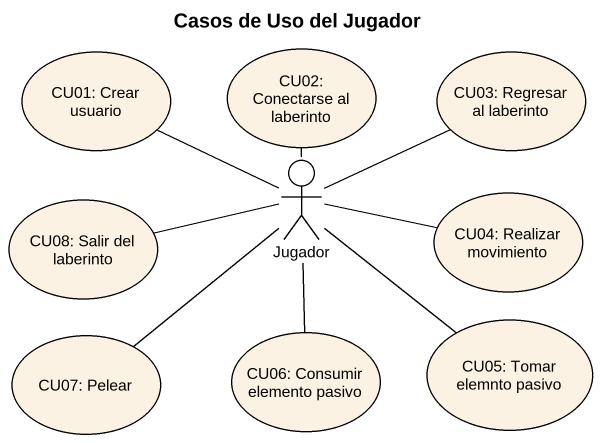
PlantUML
@startuml
title Casos de Uso del Jugador
usecase "CU01: Crear usuario" as CU01_Crear_usuario
usecase "CU02: Conectarse al laberinto" as CU02_Conectarse_al_laberinto
usecase "CU03: Regresar al laberinto" as CU03_Regresar_al_laberinto
usecase "CU08: Salir del laberinto" as CU08_Salir_del_laberinto
actor Jugador
usecase "CU04: Realizar movimiento" as CU04_Realizar_movimiento
usecase "CU05: Tomar elemnto pasivo" as CU05_Tomar_elemnto_pasivo
usecase "CU07: Pelear" as CU07_Pelear
usecase "CU06: Consumir elemento pasivo" as CU06_Consumir_elemento
Jugador -left- CU01_Crear_usuario
Jugador -up- CU02_Conectarse_al_laberinto
Jugador -right- CU03_Regresar_al_laberinto
Jugador -left- CU08_Salir_del_laberinto
Jugador -right- CU04_Realizar_movimiento
Jugador -- CU05_Tomar_elemnto_pasivo
Jugador -- CU07_Pelear
Jugador -- CU06_Consumir_elemento
@enduml
